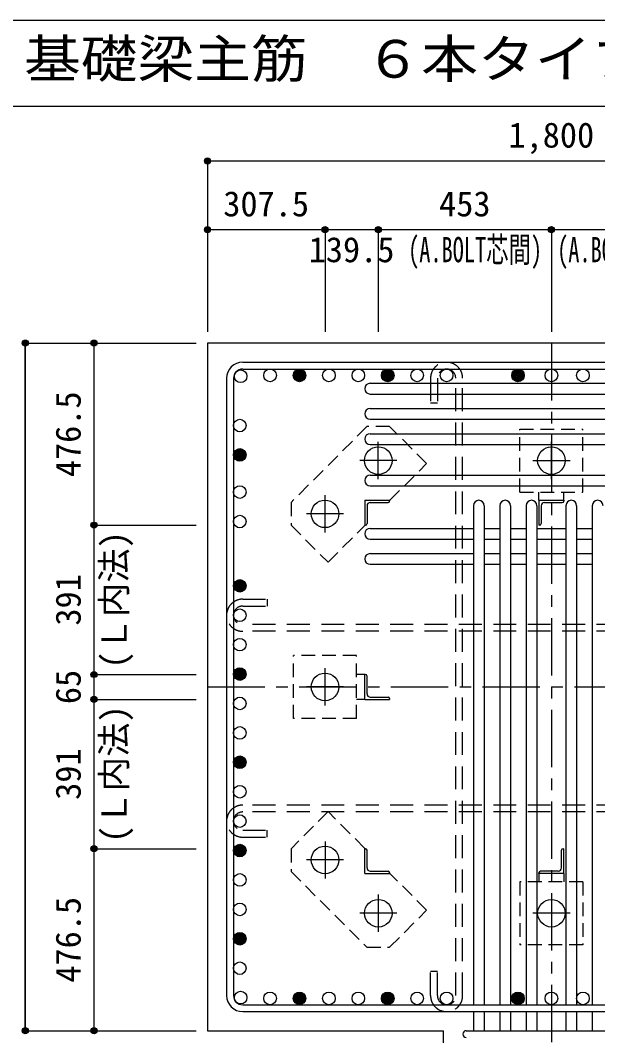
# Model space of a CAD drawing. Units: millimetres at full size, sheet at 1:30. Extents: x -5973 to 5954, y -4195 to 4201.
# Drawn here: x -837 to 674, y 1543 to 4201 of the extents above; entities that cross this region are included whole.
import ezdxf
from ezdxf.enums import TextEntityAlignment as Align

# ---------------------------------------------------------------- set-up
doc = ezdxf.new("R2010")
doc.units = ezdxf.units.MM
doc.header["$LTSCALE"] = 30
doc.header["$PDMODE"] = 32
doc.header["$PDSIZE"] = 15
for name, pattern in [('CHAIN1', [8, 5, -1, 1, -1]), ('DASHED1', [1.8, 1.2, -0.6]), ('DASHED2', [3, 2, -1])]:
    doc.linetypes.add(name, pattern=pattern)
for name, color, linetype in [('0-1_躯体線', 2, 'Continuous'), ('0-2_アンカーボルト', 4, 'CHAIN1'), ('0-3_立上り筋', 4, 'Continuous'), ('0-4_フープ筋', 7, 'Continuous'), ('0-5_基礎梁筋', 7, 'Continuous'), ('0-6_スタラップ筋', 7, 'Continuous'), ('0-7_文字', 4, 'Continuous'), ('0-9_プレート', 4, 'DASHED1'), ('0-A_アングル', 4, 'Continuous'), ('0-C', 7, 'DASHED2'), ('0-D_寸法', 4, 'Continuous'), ('6-7_文字', 7, 'Continuous'), ('F-0_枠', 6, 'Continuous')]:
    doc.layers.add(name, color=color, linetype=linetype)
doc.styles.add('ＭＳ ゴシック', font='')
doc.styles.get('ＭＳ ゴシック').set_extended_font_data('MS Gothic')

msp = doc.modelspace()

# ---------------------------------------------------------------- linework, layer by layer
at = {"layer": '0-1_躯体線'}
for p, q in [((1852.44, 3356.03), (-347.56, 3356.03)), ((-347.56, 3356.03), (-347.56, 1556.03)), ((-347.56, 1556.03), (270.44, 1556.03)), ((270.44, 1156.03), (270.44, 1556.03))]:
    msp.add_line(p, q, dxfattribs=at)
at = {"layer": '0-2_アンカーボルト'}
for p, q in [((99.44, 2999.73), (99.44, 3097.23)), ((552.44, 2999.83), (552.44, 3097.33)), ((148.14, 3048.53), (50.64, 3048.53)), ((503.64, 3048.53), (601.14, 3048.53)), ((-40.06, 2860.23), (-40.06, 2957.73)), ((8.64, 2909.03), (-88.86, 2909.03)), ((-40.06, 2407.23), (-40.06, 2504.73)), ((8.64, 2456.03), (-88.86, 2456.03)), ((-40.06, 2051.73), (-40.06, 1954.23)), ((8.74, 2003.03), (-88.76, 2003.03)), ((99.44, 1912.23), (99.44, 1814.73)), ((552.44, 1912.23), (552.44, 1814.73)), ((148.24, 1863.53), (50.74, 1863.53)), ((601.24, 1863.53), (503.74, 1863.53))]:
    msp.add_line(p, q, dxfattribs=at)
at = {"layer": '0-2_アンカーボルト', "color": 3, "linetype": 'Continuous'}
for centre in [(99.44, 3048.53), (552.44, 3048.53), (-40.06, 2909.03), (-40.06, 2456.03), (-40.06, 2003.03), (99.44, 1863.53), (552.44, 1863.53)]:
    msp.add_circle(centre, 36, dxfattribs=at)
at = {"layer": '0-3_立上り筋', "color": 3}
for centre in [(-260.87, 3269.33), (-183.87, 3271.53), (-106.87, 3271.53), (-29.87, 3271.53), (47.13, 3271.53), (124.13, 3271.53), (201.13, 3271.53), (278.13, 3271.53), (464.94, 3271.53), (552.44, 3271.53), (634.94, 3271.53), (-263.06, 3140.33), (-263.06, 3063.33), (-263.06, 2966.03), (-263.06, 2889.03), (-263.06, 2720.73), (-263.06, 2643.73), (-263.06, 2566.73), (-263.06, 2489.73), (-263.06, 2412.73), (-263.06, 2335.73), (-263.06, 2258.73), (-263.06, 2181.73), (-263.06, 2104.73), (-263.06, 2027.73), (-263.06, 1950.73), (-263.06, 1873.73), (-263.06, 1796.73), (-263.06, 1719.73), (-260.87, 1642.73), (-183.87, 1640.53), (-106.87, 1640.53), (-29.87, 1640.53), (47.13, 1640.53), (124.13, 1640.53), (201.13, 1640.53), (278.13, 1640.53), (464.94, 1640.53), (552.44, 1640.53), (634.94, 1640.53)]:
    msp.add_circle(centre, 16.5, dxfattribs=at)
at = {"layer": '0-3_立上り筋'}
for centre, radius in [((-106.87, 3271.53), 14.85), ((-106.87, 3271.53), 13.2), ((-106.87, 3271.53), 11.55), ((-106.87, 3271.53), 9.9), ((-106.87, 3271.53), 8.25), ((-106.87, 3271.53), 6.6), ((-106.87, 3271.53), 4.95), ((-106.87, 3271.53), 3.3), ((-106.87, 3271.53), 1.65), ((124.13, 3271.53), 14.85), ((124.13, 3271.53), 13.2), ((124.13, 3271.53), 11.55), ((124.13, 3271.53), 9.9), ((124.13, 3271.53), 8.25), ((124.13, 3271.53), 6.6), ((124.13, 3271.53), 4.95), ((124.13, 3271.53), 3.3), ((124.13, 3271.53), 1.65), ((464.94, 3271.53), 14.85), ((464.94, 3271.53), 13.2), ((464.94, 3271.53), 11.55), ((464.94, 3271.53), 9.9), ((464.94, 3271.53), 8.25), ((464.94, 3271.53), 6.6), ((464.94, 3271.53), 4.95), ((464.94, 3271.53), 3.3), ((464.94, 3271.53), 1.65), ((-263.06, 3063.33), 14.85), ((-263.06, 3063.33), 13.2), ((-263.06, 3063.33), 11.55), ((-263.06, 3063.33), 9.9), ((-263.06, 3063.33), 8.25), ((-263.06, 3063.33), 6.6), ((-263.06, 3063.33), 4.95), ((-263.06, 3063.33), 3.3), ((-263.06, 3063.33), 1.65), ((-263.06, 2720.73), 14.85), ((-263.06, 2720.73), 13.2), ((-263.06, 2720.73), 11.55), ((-263.06, 2720.73), 9.9), ((-263.06, 2720.73), 8.25), ((-263.06, 2720.73), 6.6), ((-263.06, 2720.73), 4.95), ((-263.06, 2720.73), 3.3), ((-263.06, 2720.73), 1.65), ((-263.06, 2489.73), 14.85), ((-263.06, 2489.73), 13.2), ((-263.06, 2489.73), 11.55), ((-263.06, 2489.73), 9.9), ((-263.06, 2489.73), 8.25), ((-263.06, 2489.73), 6.6), ((-263.06, 2489.73), 4.95), ((-263.06, 2489.73), 3.3), ((-263.06, 2489.73), 1.65), ((-263.06, 2258.73), 14.85), ((-263.06, 2258.73), 13.2), ((-263.06, 2258.73), 11.55), ((-263.06, 2258.73), 9.9), ((-263.06, 2258.73), 8.25), ((-263.06, 2258.73), 6.6), ((-263.06, 2258.73), 4.95), ((-263.06, 2258.73), 3.3), ((-263.06, 2258.73), 1.65), ((-263.06, 2027.73), 14.85), ((-263.06, 2027.73), 13.2), ((-263.06, 2027.73), 11.55), ((-263.06, 2027.73), 9.9), ((-263.06, 2027.73), 8.25), ((-263.06, 2027.73), 6.6), ((-263.06, 2027.73), 4.95), ((-263.06, 2027.73), 3.3), ((-263.06, 2027.73), 1.65), ((-263.06, 1796.73), 14.85), ((-263.06, 1796.73), 13.2), ((-263.06, 1796.73), 11.55), ((-263.06, 1796.73), 9.9), ((-263.06, 1796.73), 8.25), ((-263.06, 1796.73), 6.6), ((-263.06, 1796.73), 4.95), ((-263.06, 1796.73), 3.3), ((-263.06, 1796.73), 1.65), ((-106.87, 1640.53), 14.85), ((-106.87, 1640.53), 13.2), ((-106.87, 1640.53), 11.55), ((-106.87, 1640.53), 9.9), ((-106.87, 1640.53), 8.25), ((124.13, 1640.53), 14.85), ((124.13, 1640.53), 13.2), ((124.13, 1640.53), 11.55), ((124.13, 1640.53), 9.9), ((124.13, 1640.53), 8.25), ((464.94, 1640.53), 14.85), ((464.94, 1640.53), 13.2), ((464.94, 1640.53), 11.55), ((464.94, 1640.53), 9.9), ((464.94, 1640.53), 8.25), ((-106.87, 1640.53), 6.6), ((-106.87, 1640.53), 4.95), ((-106.87, 1640.53), 3.3), ((-106.87, 1640.53), 1.65), ((124.13, 1640.53), 6.6), ((124.13, 1640.53), 4.95), ((124.13, 1640.53), 3.3), ((124.13, 1640.53), 1.65), ((464.94, 1640.53), 6.6), ((464.94, 1640.53), 4.95), ((464.94, 1640.53), 3.3), ((464.94, 1640.53), 1.65)]:
    msp.add_circle(centre, radius, dxfattribs=at)
at = {"layer": '0-4_フープ筋'}
for p, q in [((-255.56, 3306.03), (1360.44, 3306.03)), ((-255.56, 3288.03), (1360.44, 3288.03)), ((-297.56, 3264.03), (-297.56, 1648.03)), ((-279.56, 3264.03), (-279.56, 1648.03)), ((-255.56, 1624.03), (1360.44, 1624.03)), ((-255.56, 1606.03), (1360.44, 1606.03))]:
    msp.add_line(p, q, dxfattribs=at)
for centre, radius, start, end in [((-255.56, 3264.03), 42, 90, 180), ((-255.56, 3264.03), 24, 90, 180), ((-255.56, 1648.03), 42, 180, 270), ((-255.56, 1648.03), 24, 180, 270)]:
    msp.add_arc(centre, radius, start, end, dxfattribs=at)
at = {"layer": '0-5_基礎梁筋'}
for p, q in [((77.94, 3250.83), (1384.44, 3250.83)), ((77.94, 3222.83), (1384.44, 3222.83)), ((77.94, 3184.83), (1384.44, 3184.83)), ((77.94, 3156.83), (1384.44, 3156.83)), ((77.94, 3118.83), (1384.44, 3118.83)), ((77.94, 3090.83), (1384.44, 3090.83)), ((77.94, 3010.53), (1384.44, 3010.53)), ((77.94, 2982.53), (1384.44, 2982.53)), ((348.44, 2930.53), (348.44, 1624.03)), ((376.44, 2930.53), (376.44, 1624.03)), ((417.44, 2930.53), (417.44, 1624.03)), ((445.44, 2930.53), (445.44, 1624.03)), ((486.44, 2930.53), (486.44, 1624.03)), ((514.44, 2930.53), (514.44, 1624.03)), ((590.44, 2930.53), (590.44, 1624.03)), ((618.44, 2930.53), (618.44, 1624.03)), ((659.44, 2930.53), (659.44, 1624.03)), ((77.94, 2871.03), (348.44, 2871.03)), ((376.44, 2871.03), (417.44, 2871.03)), ((445.44, 2871.03), (486.44, 2871.03)), ((514.44, 2871.03), (590.44, 2871.03)), ((618.44, 2871.03), (659.44, 2871.03)), ((77.94, 2843.03), (348.44, 2843.03)), ((376.44, 2843.03), (417.44, 2843.03)), ((445.44, 2843.03), (486.44, 2843.03)), ((514.44, 2843.03), (590.44, 2843.03)), ((618.44, 2843.03), (659.44, 2843.03)), ((77.94, 2805.03), (348.44, 2805.03)), ((376.44, 2805.03), (417.44, 2805.03)), ((445.44, 2805.03), (486.44, 2805.03)), ((514.44, 2805.03), (590.44, 2805.03)), ((618.44, 2805.03), (659.44, 2805.03)), ((77.94, 2777.03), (348.44, 2777.03)), ((376.44, 2777.03), (417.44, 2777.03)), ((445.44, 2777.03), (486.44, 2777.03)), ((514.44, 2777.03), (590.44, 2777.03)), ((618.44, 2777.03), (659.44, 2777.03)), ((348.44, 1606.03), (348.44, 1556.03)), ((376.44, 1606.03), (376.44, 1556.03)), ((417.44, 1606.03), (417.44, 1556.03)), ((445.44, 1606.03), (445.44, 1556.03)), ((486.44, 1606.03), (486.44, 1556.03)), ((514.44, 1606.03), (514.44, 1556.03)), ((590.44, 1606.03), (590.44, 1556.03)), ((618.44, 1606.03), (618.44, 1556.03)), ((659.44, 1606.03), (659.44, 1556.03))]:
    msp.add_line(p, q, dxfattribs=at)
for centre, start, end in [((77.94, 3236.83), 90, 270), ((77.94, 3170.83), 90, 270), ((77.94, 3104.83), 90, 270), ((77.94, 2996.53), 90, 270), ((362.44, 2930.53), 0, 180), ((431.44, 2930.53), 0, 180), ((500.44, 2930.53), 0, 180), ((604.44, 2930.53), 0, 180), ((673.44, 2930.53), 0, 180), ((77.94, 2857.03), 90, 270), ((77.94, 2791.03), 90, 270)]:
    msp.add_arc(centre, 14, start, end, dxfattribs=at)
at = {"layer": '0-6_スタラップ筋'}
msp.add_line((329.44, 1556.03), (775.44, 1556.03), dxfattribs=at)
msp.add_arc((329.44, 1547.03), 9, 90, 270, dxfattribs=at)
at = {"layer": '0-9_プレート'}
for p, q in [((69.64, 3137.53), (-129.07, 2938.83)), ((129.04, 3137.53), (69.64, 3137.53)), ((225.94, 3040.63), (129.04, 3137.53)), ((634.94, 2966.03), (634.94, 3131.03)), ((129.84, 2944.53), (225.94, 3040.63)), ((469.94, 2966.03), (634.94, 2966.03)), ((519.94, 2944.53), (519.94, 2966.03)), ((584.94, 2944.53), (584.94, 2966.03)), ((-129.07, 2938.83), (-129.07, 2879.43)), ((-129.07, 2879.43), (-32.16, 2782.53)), ((-32.16, 2782.53), (63.94, 2878.63)), ((42.44, 2538.53), (-122.56, 2538.53)), ((42.44, 2373.53), (42.44, 2538.53)), ((63.94, 2488.53), (42.44, 2488.53)), ((63.94, 2423.53), (42.44, 2423.53)), ((-32.16, 2129.53), (-129.06, 2032.63)), ((63.94, 2033.43), (-32.16, 2129.53)), ((-129.06, 2032.63), (-129.06, 1973.23)), ((-129.06, 1973.23), (69.64, 1774.53)), ((225.94, 1871.43), (129.84, 1967.53)), ((519.94, 1967.53), (519.94, 1946.03)), ((584.94, 1967.53), (584.94, 1946.03)), ((469.94, 1946.03), (469.94, 1781.03)), ((634.94, 1946.03), (469.94, 1946.03)), ((129.04, 1774.53), (225.94, 1871.43)), ((69.64, 1774.53), (129.04, 1774.53))]:
    msp.add_line(p, q, dxfattribs=at)
for points in [[(469.94, 2966.03), (469.94, 3131.03), (634.94, 3131.03)], [(42.44, 2373.53), (-122.56, 2373.53), (-122.56, 2538.53)], [(634.94, 1946.03), (634.94, 1781.03), (469.94, 1781.03)]]:
    msp.add_lwpolyline(points, dxfattribs=at)
at = {"layer": '0-A_アングル'}
for p, q in [((63.94, 2944.53), (128.94, 2944.53)), ((63.94, 2944.53), (63.94, 2879.53)), ((69.94, 2930.03), (69.94, 2883.53)), ((78.44, 2938.53), (124.94, 2938.53)), ((128.94, 2944.53), (128.94, 2942.53)), ((519.94, 2944.53), (584.94, 2944.53)), ((519.94, 2944.53), (519.94, 2879.53)), ((525.94, 2930.03), (525.94, 2883.53)), ((534.44, 2938.53), (580.94, 2938.53)), ((584.94, 2944.53), (584.94, 2942.53)), ((65.94, 2879.53), (63.94, 2879.53)), ((521.94, 2879.53), (519.94, 2879.53)), ((63.94, 2488.53), (65.94, 2488.53)), ((63.94, 2423.53), (63.94, 2488.53)), ((69.94, 2438.03), (69.94, 2484.53)), ((63.94, 2423.53), (128.94, 2423.53)), ((78.44, 2429.53), (124.94, 2429.53)), ((128.94, 2425.53), (128.94, 2423.53)), ((63.94, 2032.53), (65.94, 2032.53)), ((63.94, 1967.53), (63.94, 2032.53)), ((69.94, 1982.03), (69.94, 2028.53)), ((578.94, 1982.03), (578.94, 2028.53)), ((582.94, 2032.53), (584.94, 2032.53)), ((584.94, 1967.53), (584.94, 2032.53)), ((63.94, 1967.53), (128.94, 1967.53)), ((78.44, 1973.53), (124.94, 1973.53)), ((128.94, 1969.53), (128.94, 1967.53)), ((519.94, 1967.53), (519.94, 1969.53)), ((584.94, 1967.53), (519.94, 1967.53)), ((570.44, 1973.53), (523.94, 1973.53))]:
    msp.add_line(p, q, dxfattribs=at)
for centre, radius, start, end in [((78.44, 2930.03), 8.5, 90, 180), ((124.94, 2942.53), 4, 270, 0), ((534.44, 2930.03), 8.5, 90, 180), ((580.94, 2942.53), 4, 270, 0), ((65.94, 2883.53), 4, 270, 0), ((521.94, 2883.53), 4, 270, 0), ((65.94, 2484.53), 4, 0, 90), ((78.44, 2438.03), 8.5, 180, 270), ((124.94, 2425.53), 4, 0, 90), ((65.94, 2028.53), 4, 0, 90), ((582.94, 2028.53), 4, 90, 180), ((78.44, 1982.03), 8.5, 180, 270), ((124.94, 1969.53), 4, 0, 90), ((523.94, 1969.53), 4, 90, 180), ((570.44, 1982.03), 8.5, 270, 0)]:
    msp.add_arc(centre, radius, start, end, dxfattribs=at)
at = {"layer": '0-C'}
for p, q in [((236.13, 3264.03), (236.13, 3200.03)), ((254.13, 3264.03), (254.13, 3200.03)), ((302.13, 1648.03), (302.13, 3264.03)), ((320.13, 1648.03), (320.13, 3264.03)), ((236.13, 3200.03), (254.13, 3200.03)), ((-255.56, 2667.73), (-191.56, 2667.73)), ((1360.44, 2619.73), (-255.56, 2619.73)), ((1360.44, 2601.73), (-255.56, 2601.73)), ((1360.44, 2146.73), (-255.56, 2146.73)), ((1360.44, 2128.73), (-255.56, 2128.73)), ((-255.56, 2080.73), (-191.56, 2080.73)), ((-191.56, 2062.73), (-191.56, 2080.73)), ((-255.56, 2062.73), (-191.56, 2062.73)), ((254.13, 1648.03), (254.13, 1712.03))]:
    msp.add_line(p, q, dxfattribs=at)
for points in [[(-255.56, 2685.73), (-191.56, 2685.73), (-191.56, 2667.73)], [(236.13, 1648.03), (236.13, 1712.03), (254.13, 1712.03)]]:
    msp.add_lwpolyline(points, dxfattribs=at)
for centre, radius, start, end in [((278.13, 3264.03), 42, 0, 180), ((278.13, 3264.03), 24, 0, 180), ((-255.56, 2643.73), 42, 90, 270), ((-255.56, 2643.73), 24, 90, 270), ((-255.56, 2104.73), 42, 90, 270), ((-255.56, 2104.73), 24, 90, 270), ((278.13, 1648.03), 42, 180, 0), ((278.13, 1648.03), 24, 180, 0)]:
    msp.add_arc(centre, radius, start, end, dxfattribs=at)
at = {"layer": '0-D_寸法'}
for p, q in [((-347.56, 3833.07), (-347.56, 3653.07)), ((-347.56, 3833.07), (-347.56, 3653.07)), ((-347.56, 3833.07), (1452.44, 3833.07)), ((-347.56, 3833.07), (1452.44, 3833.07)), ((-347.56, 3653.07), (-347.56, 3386.03)), ((-347.56, 3653.07), (-347.56, 3386.03)), ((-40.06, 3653.07), (-347.56, 3653.07)), ((-347.56, 3653.07), (-347.56, 3386.03)), ((99.44, 3653.07), (-40.06, 3653.07)), ((-40.06, 3653.07), (-40.06, 3386.03)), ((-40.06, 3653.07), (-40.06, 3386.03)), ((552.44, 3653.07), (99.44, 3653.07)), ((99.44, 3653.07), (99.44, 3386.03)), ((1005.44, 3653.07), (552.44, 3653.07)), ((552.44, 3653.07), (552.44, 3386.03)), ((-824.6, 3356.03), (-644.6, 3356.03)), ((-824.6, 3356.03), (-644.6, 3356.03)), ((-824.6, 3356.03), (-824.6, 1556.03)), ((-824.6, 1556.03), (-824.6, 3356.03)), ((-644.6, 3356.03), (-377.56, 3356.03)), ((-644.6, 2488.53), (-644.6, 2879.53)), ((-644.6, 2879.53), (-377.56, 2879.53)), ((-644.6, 2423.53), (-644.6, 2488.53)), ((-644.6, 2488.53), (-377.56, 2488.53)), ((-644.6, 2032.53), (-644.6, 2423.53)), ((-644.6, 2423.53), (-377.56, 2423.53)), ((-644.6, 1556.03), (-644.6, 2032.53)), ((-644.6, 2032.53), (-377.56, 2032.53)), ((-824.6, 1556.03), (-644.6, 1556.03)), ((-644.6, 1556.03), (-377.56, 1556.03)), ((-644.6, 1556.03), (-377.56, 1556.03)), ((-644.6, 1556.03), (-377.56, 1556.03))]:
    msp.add_line(p, q, dxfattribs=at)
at = {"layer": '0-D_寸法', "linetype": 'CHAIN1'}
for p, q in [((552.44, 3356.03), (552.44, 1156.03)), ((-347.56, 2456.03), (1452.44, 2456.03))]:
    msp.add_line(p, q, dxfattribs=at)
at = {"layer": '0-D_寸法'}
msp.add_lwpolyline([(-644.6, 2879.53), (-644.6, 3356.03), (-377.56, 3356.03)], dxfattribs=at)
for centre, radius in [((-347.56, 3833.07), 8), ((-347.56, 3833.07), 7.2), ((-347.56, 3833.07), 6.4), ((-347.56, 3833.07), 5.6), ((-347.56, 3833.07), 4.8), ((-347.56, 3833.07), 4), ((-347.56, 3833.07), 3.2), ((-347.56, 3833.07), 2.4), ((-347.56, 3833.07), 1.6), ((-347.56, 3833.07), 0.8), ((-347.56, 3653.07), 8), ((-347.56, 3653.07), 7.2), ((-347.56, 3653.07), 6.4), ((-347.56, 3653.07), 5.6), ((-347.56, 3653.07), 4.8), ((-347.56, 3653.07), 4), ((-347.56, 3653.07), 3.2), ((-347.56, 3653.07), 2.4), ((-347.56, 3653.07), 1.6), ((-347.56, 3653.07), 0.8), ((-40.06, 3653.07), 8), ((-40.06, 3653.07), 7.2), ((-40.06, 3653.07), 6.4), ((-40.06, 3653.07), 5.6), ((-40.06, 3653.07), 4.8), ((-40.06, 3653.07), 4), ((-40.06, 3653.07), 3.2), ((-40.06, 3653.07), 2.4), ((-40.06, 3653.07), 1.6), ((-40.06, 3653.07), 0.8), ((99.44, 3653.07), 8), ((99.44, 3653.07), 7.2), ((99.44, 3653.07), 6.4), ((99.44, 3653.07), 5.6), ((99.44, 3653.07), 4.8), ((99.44, 3653.07), 4), ((99.44, 3653.07), 3.2), ((99.44, 3653.07), 2.4), ((99.44, 3653.07), 1.6), ((99.44, 3653.07), 0.8), ((552.44, 3653.07), 8), ((552.44, 3653.07), 7.2), ((552.44, 3653.07), 6.4), ((552.44, 3653.07), 5.6), ((552.44, 3653.07), 4.8), ((552.44, 3653.07), 4), ((552.44, 3653.07), 3.2), ((552.44, 3653.07), 2.4), ((552.44, 3653.07), 1.6), ((552.44, 3653.07), 0.8), ((-824.6, 3356.03), 8), ((-824.6, 3356.03), 7.2), ((-824.6, 3356.03), 6.4), ((-824.6, 3356.03), 5.6), ((-824.6, 3356.03), 4.8), ((-824.6, 3356.03), 4), ((-824.6, 3356.03), 3.2), ((-824.6, 3356.03), 2.4), ((-824.6, 3356.03), 1.6), ((-824.6, 3356.03), 0.8), ((-644.6, 3356.03), 8), ((-644.6, 3356.03), 7.2), ((-644.6, 3356.03), 6.4), ((-644.6, 3356.03), 5.6), ((-644.6, 3356.03), 4.8), ((-644.6, 3356.03), 4), ((-644.6, 3356.03), 3.2), ((-644.6, 3356.03), 2.4), ((-644.6, 3356.03), 1.6), ((-644.6, 3356.03), 0.8), ((-644.6, 2879.53), 8), ((-644.6, 2879.53), 7.2), ((-644.6, 2879.53), 6.4), ((-644.6, 2879.53), 5.6), ((-644.6, 2879.53), 4.8), ((-644.6, 2879.53), 4), ((-644.6, 2879.53), 3.2), ((-644.6, 2879.53), 2.4), ((-644.6, 2879.53), 1.6), ((-644.6, 2879.53), 0.8), ((-644.6, 2488.53), 8), ((-644.6, 2488.53), 7.2), ((-644.6, 2488.53), 6.4), ((-644.6, 2488.53), 5.6), ((-644.6, 2488.53), 4.8), ((-644.6, 2488.53), 4), ((-644.6, 2488.53), 3.2), ((-644.6, 2488.53), 2.4), ((-644.6, 2488.53), 1.6), ((-644.6, 2488.53), 0.8), ((-644.6, 2423.53), 8), ((-644.6, 2423.53), 7.2), ((-644.6, 2423.53), 6.4), ((-644.6, 2423.53), 5.6), ((-644.6, 2423.53), 4.8), ((-644.6, 2423.53), 4), ((-644.6, 2423.53), 3.2), ((-644.6, 2423.53), 2.4), ((-644.6, 2423.53), 1.6), ((-644.6, 2423.53), 0.8), ((-644.6, 2032.53), 8), ((-644.6, 2032.53), 7.2), ((-644.6, 2032.53), 6.4), ((-644.6, 2032.53), 5.6), ((-644.6, 2032.53), 4.8), ((-644.6, 2032.53), 4), ((-644.6, 2032.53), 3.2), ((-644.6, 2032.53), 2.4), ((-644.6, 2032.53), 1.6), ((-644.6, 2032.53), 0.8), ((-824.6, 1556.03), 8), ((-824.6, 1556.03), 7.2), ((-824.6, 1556.03), 6.4), ((-824.6, 1556.03), 5.6), ((-824.6, 1556.03), 4.8), ((-824.6, 1556.03), 4), ((-824.6, 1556.03), 3.2), ((-824.6, 1556.03), 2.4), ((-824.6, 1556.03), 1.6), ((-824.6, 1556.03), 0.8), ((-644.6, 1556.03), 8), ((-644.6, 1556.03), 7.2), ((-644.6, 1556.03), 6.4), ((-644.6, 1556.03), 5.6), ((-644.6, 1556.03), 4.8), ((-644.6, 1556.03), 4), ((-644.6, 1556.03), 3.2), ((-644.6, 1556.03), 2.4), ((-644.6, 1556.03), 1.6), ((-644.6, 1556.03), 0.8)]:
    msp.add_circle(centre, radius, dxfattribs=at)
at = {"layer": '0-D_寸法', "color": 7}
for p in [(-347.56, 3833.07), (-347.56, 3833.07), (-347.56, 3653.07), (-347.56, 3653.07), (-40.06, 3653.07), (-40.06, 3653.07), (99.44, 3653.07), (99.44, 3653.07), (552.44, 3653.07), (552.44, 3653.07), (-824.6, 3356.03), (-644.6, 3356.03), (-644.6, 3356.03), (-644.6, 2879.53), (-644.6, 2879.53), (-644.6, 2488.53), (-644.6, 2488.53), (-644.6, 2423.53), (-644.6, 2423.53), (-644.6, 2032.53), (-644.6, 2032.53), (-824.6, 1556.03), (-644.6, 1556.03), (-644.6, 1556.03)]:
    msp.add_point(p, dxfattribs=at)
at = {"layer": 'F-0_枠'}
msp.add_line((-5972.88, 4201.15), (5954.1, 4201.15), dxfattribs=at)
at = {"layer": 'F-0_枠', "color": 2}
msp.add_line((-5972.88, 3976.15), (3723.6, 3976.15), dxfattribs=at)

# ---------------------------------------------------------------- texts
at = {"layer": '0-7_文字', "style": 'ＭＳ ゴシック', "width": 0.65}
for p in [(177.44, 3548.07), (567.44, 3548.07)]:
    msp.add_text('(A.BOLT芯間)', height=65.98, dxfattribs=at).set_placement(p, align=Align.BOTTOM_LEFT)
at = {"layer": '0-7_文字', "style": 'ＭＳ ゴシック'}
for p in [(-539.6, 2504.03), (-539.6, 2048.03)]:
    msp.add_text('(Ｌ内法)', height=65.98, rotation=90, dxfattribs=at).set_placement(p, align=Align.BOTTOM_LEFT)
at = {"layer": '0-D_寸法', "style": 'ＭＳ ゴシック'}
for s, p in [('1,800', (439.94, 3848.07)), ('307.5', (-306.31, 3668.07)), ('453', (258.44, 3668.07)), ('139.5', (-82.81, 3548.07))]:
    msp.add_text(s, height=65.98, dxfattribs=at).set_placement(p, align=Align.BOTTOM_LEFT)
for s, p in [('476.5', (-659.6, 3005.28)), ('391', (-659.6, 2616.53)), ('65', (-659.6, 2411.03)), ('391', (-659.6, 2160.53)), ('476.5', (-659.6, 1681.78))]:
    msp.add_text(s, height=65.98, rotation=90, dxfattribs=at).set_placement(p, align=Align.BOTTOM_LEFT)
at = {"layer": '6-7_文字', "color": 2, "style": 'ＭＳ ゴシック', "width": 1.1}
msp.add_text('\u3000\u3000基礎梁主筋\u3000６本タイプ', height=98.97, dxfattribs=at).set_placement((-1124.64, 4021.15), align=Align.BOTTOM_LEFT)

doc.saveas('drawing.dxf')
